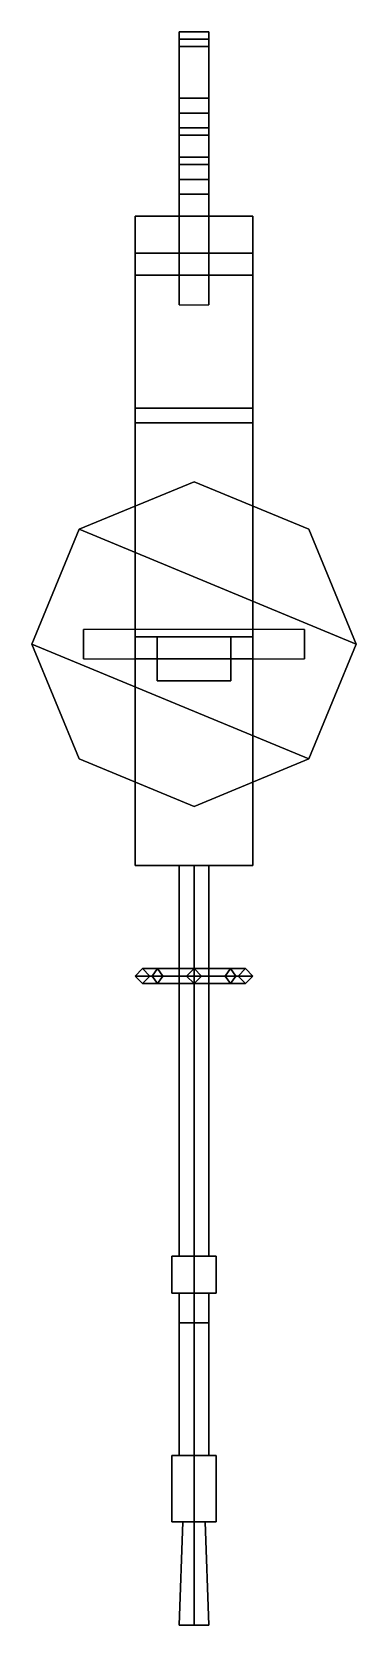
# Model space of a CAD drawing. Extents: x -0.11 to 0.11, y -0.65 to 0.43.
import ezdxf

# ---------------------------------------------------------------- set-up
doc = ezdxf.new("R2010")
doc.units = 0
doc.layers.add('GUN', color=1, linetype='CONTINUOUS')

msp = doc.modelspace()

# ---------------------------------------------------------------- linework, layer by layer
at = {"layer": 'GUN'}
for points in [[(-0.01, 0.425, -0.035), (-0.01, 0.38, -0.03), (-0.01, 0.38, 0.05), (-0.01, 0.415, 0.065)], [(0.01, 0.415, 0.065), (0.01, 0.425, -0.035), (-0.01, 0.425, -0.035), (-0.01, 0.415, 0.065)], [(0.01, 0.425, -0.035), (0.01, 0.415, -0.04), (-0.01, 0.415, -0.04), (-0.01, 0.425, -0.035)], [(-0.01, 0.415, -0.04), (-0.01, 0.355, -0.04), (-0.01, 0.38, -0.03), (-0.01, 0.425, -0.035)], [(0.01, 0.38, 0.05), (0.01, 0.38, -0.03), (0.01, 0.425, -0.035), (0.01, 0.415, 0.065)], [(0.01, 0.38, -0.03), (0.01, 0.355, -0.04), (0.01, 0.415, -0.04), (0.01, 0.425, -0.035)], [(-0.01, 0.42, 0.09), (-0.01, 0.275, 0.04), (-0.01, 0.26, 0.07), (-0.01, 0.38, 0.105)], [(0.01, 0.38, 0.105), (0.01, 0.42, 0.09), (-0.01, 0.42, 0.09), (-0.01, 0.38, 0.105)], [(-0.01, 0.42, 0.08), (-0.01, 0.36, 0.06), (-0.01, 0.275, 0.04), (-0.01, 0.42, 0.09)], [(0.01, 0.42, 0.09), (0.01, 0.42, 0.08), (-0.01, 0.42, 0.08), (-0.01, 0.42, 0.09)], [(-0.01, 0.415, 0.065), (-0.01, 0.37, 0.06), (-0.01, 0.36, 0.06), (-0.01, 0.42, 0.08)], [(0.01, 0.42, 0.08), (0.01, 0.415, 0.065), (-0.01, 0.415, 0.065), (-0.01, 0.42, 0.08)], [(0.01, 0.415, 0.065), (0.01, 0.415, 0.065), (-0.01, 0.415, 0.065)], [(-0.01, 0.415, 0.065), (-0.01, 0.38, 0.05), (-0.01, 0.37, 0.06), (-0.01, 0.415, 0.065)], [(0.01, 0.415, -0.04), (0.01, 0.355, -0.04), (-0.01, 0.355, -0.04), (-0.01, 0.415, -0.04)], [(0.01, 0.26, 0.07), (0.01, 0.275, 0.04), (0.01, 0.42, 0.09), (0.01, 0.38, 0.105)], [(0.01, 0.275, 0.04), (0.01, 0.36, 0.06), (0.01, 0.42, 0.08), (0.01, 0.42, 0.09)], [(0.01, 0.36, 0.06), (0.01, 0.37, 0.06), (0.01, 0.415, 0.065), (0.01, 0.42, 0.08)], [(0.01, 0.37, 0.06), (0.01, 0.38, 0.05), (0.01, 0.415, 0.065)], [(0.01, 0.315, 0.105), (0.01, 0.38, 0.105), (-0.01, 0.38, 0.105), (-0.01, 0.315, 0.105)], [(-0.01, 0.38, 0.105), (-0.01, 0.26, 0.07), (-0.01, 0.24, 0.07), (-0.01, 0.315, 0.105)], [(-0.01, 0.37, 0.06), (-0.01, 0.38, 0.05), (0.01, 0.38, 0.05), (0.01, 0.37, 0.06)], [(-0.01, 0.38, 0.05), (-0.01, 0.38, -0.03), (0.01, 0.38, -0.03), (0.01, 0.38, 0.05)], [(-0.01, 0.355, -0.04), (-0.01, 0.34, -0.035), (-0.01, 0.355, -0.03), (-0.01, 0.38, -0.03)], [(-0.01, 0.38, -0.03), (-0.01, 0.355, -0.03), (0.01, 0.355, -0.03), (0.01, 0.38, -0.03)], [(0.01, 0.24, 0.07), (0.01, 0.26, 0.07), (0.01, 0.38, 0.105), (0.01, 0.315, 0.105)], [(0.01, 0.355, -0.03), (0.01, 0.34, -0.035), (0.01, 0.355, -0.04), (0.01, 0.38, -0.03)], [(-0.01, 0.36, 0.06), (-0.01, 0.37, 0.06), (0.01, 0.37, 0.06), (0.01, 0.36, 0.06)], [(-0.01, 0.275, 0.04), (-0.01, 0.36, 0.06), (0.01, 0.36, 0.06), (0.01, 0.275, 0.04)], [(-0.01, 0.335, 0.045), (-0.01, 0.3, 0.03), (-0.01, 0.275, 0.04), (-0.01, 0.36, 0.06)], [(0.01, 0.36, 0.06), (0.01, 0.335, 0.045), (-0.01, 0.335, 0.045), (-0.01, 0.36, 0.06)], [(-0.01, 0.36, 0.06), (-0.01, 0.275, 0.04), (0.01, 0.275, 0.04), (0.01, 0.36, 0.06)], [(0.01, 0.275, 0.04), (0.01, 0.3, 0.03), (0.01, 0.335, 0.045), (0.01, 0.36, 0.06)], [(0.01, 0.355, -0.04), (0.01, 0.34, -0.035), (-0.01, 0.34, -0.035), (-0.01, 0.355, -0.04)], [(-0.01, 0.355, -0.03), (-0.01, 0.34, -0.02), (0.01, 0.34, -0.02), (0.01, 0.355, -0.03)], [(-0.01, 0.34, -0.035), (-0.01, 0.325, -0.02), (-0.01, 0.34, -0.02), (-0.01, 0.355, -0.03)], [(0.01, 0.34, -0.02), (0.01, 0.325, -0.02), (0.01, 0.34, -0.035), (0.01, 0.355, -0.03)], [(0.01, 0.34, -0.035), (0.01, 0.325, -0.02), (-0.01, 0.325, -0.02), (-0.01, 0.34, -0.035)], [(-0.01, 0.325, -0.02), (-0.01, 0.315, -0.01), (-0.01, 0.335, -0.01), (-0.01, 0.34, -0.02)], [(-0.01, 0.34, -0.02), (-0.01, 0.335, -0.01), (0.01, 0.335, -0.01), (0.01, 0.34, -0.02)], [(0.01, 0.335, -0.01), (0.01, 0.3, -0.01), (-0.01, 0.3, -0.01), (-0.01, 0.335, -0.01)], [(-0.01, 0.3, -0.01), (-0.01, 0.3, -0.01), (-0.01, 0.335, 0.045), (-0.01, 0.335, -0.01)], [(-0.01, 0.335, -0.01), (-0.01, 0.335, 0.045), (0.01, 0.335, 0.045), (0.01, 0.335, -0.01)], [(-0.01, 0.3, 0.03), (-0.01, 0.3, 0.03), (-0.01, 0.335, 0.045), (-0.01, 0.3, -0.01)], [(0.01, 0.335, -0.01), (0.01, 0.315, -0.01), (0.01, 0.325, -0.02), (0.01, 0.34, -0.02)], [(0.01, 0.335, 0.045), (0.01, 0.3, -0.01), (0.01, 0.3, -0.01), (0.01, 0.335, -0.01)], [(0.01, 0.335, 0.045), (0.01, 0.3, 0.03), (0.01, 0.3, 0.03), (0.01, 0.3, -0.01)], [(0.01, 0.325, -0.02), (0.01, 0.315, -0.01), (-0.01, 0.315, -0.01), (-0.01, 0.325, -0.02)], [(-0.01, 0.315, 0.105), (-0.01, 0.24, 0.07), (0.01, 0.24, 0.07), (0.01, 0.315, 0.105)], [(-0.04, 0.3, -0.01), (-0.04, 0.015, -0.01), (-0.04, 0.17, 0.07), (-0.04, 0.275, 0.04)], [(0.04, 0.3, -0.01), (0.04, 0.015, -0.01), (-0.04, 0.015, -0.01), (-0.04, 0.3, -0.01)], [(-0.04, 0.3, 0.03), (-0.04, 0.275, 0.04), (0.04, 0.275, 0.04), (0.04, 0.3, 0.03)], [(-0.04, 0.3, -0.01), (-0.04, 0.3, -0.01), (-0.04, 0.275, 0.04), (-0.04, 0.3, 0.03)], [(0.04, 0.3, 0.03), (0.04, 0.3, -0.01), (-0.04, 0.3, -0.01), (-0.04, 0.3, 0.03)], [(0.04, 0.17, 0.07), (0.04, 0.015, -0.01), (0.04, 0.3, -0.01), (0.04, 0.275, 0.04)], [(0.04, 0.275, 0.04), (0.04, 0.3, -0.01), (0.04, 0.3, -0.01), (0.04, 0.3, 0.03)], [(-0.04, 0.275, 0.04), (-0.04, 0.17, 0.07), (-0.04, 0.26, 0.07)], [(0.04, 0.26, 0.07), (0.04, 0.275, 0.04), (-0.04, 0.275, 0.04), (-0.04, 0.26, 0.07)], [(0.04, 0.26, 0.07), (0.04, 0.17, 0.07), (0.04, 0.275, 0.04), (0.04, 0.26, 0.07)], [(-0.04, 0.26, 0.07), (-0.04, 0.17, 0.07), (0.04, 0.17, 0.07), (0.04, 0.26, 0.07)], [(-0.04, 0.17, 0.07), (-0.04, 0.16, 0.075), (0.04, 0.16, 0.075), (0.04, 0.17, 0.07)], [(-0.04, 0.015, -0.01), (-0.04, 0.015, 0.015), (-0.04, 0.16, 0.075), (-0.04, 0.17, 0.07)], [(0.04, 0.16, 0.075), (0.04, 0.015, 0.015), (0.04, 0.015, -0.01), (0.04, 0.17, 0.07)], [(-0.04, 0.16, 0.075), (-0.04, 0, 0.075), (0.04, 0, 0.075), (0.04, 0.16, 0.075)], [(-0.04, 0.015, 0.015), (-0.04, 0, 0.065), (-0.04, 0, 0.075), (-0.04, 0.16, 0.075)], [(0.04, 0, 0.075), (0.04, 0, 0.065), (0.04, 0.015, 0.015), (0.04, 0.16, 0.075)], [(0, 0.12, 0.075), (-0.0778, 0.0878, 0.075), (-0.0778, 0.0878, 0.115), (0, 0.12, 0.115)], [(-0.0778, 0.0878, 0.115), (0.11, 0.01, 0.115), (0.0778, 0.0878, 0.115), (0, 0.12, 0.115)], [(0.0778, 0.0878, 0.075), (0, 0.12, 0.075), (0, 0.12, 0.115), (0.0778, 0.0878, 0.115)], [(-0.0778, 0.0878, 0.075), (-0.11, 0.01, 0.075), (-0.11, 0.01, 0.115), (-0.0778, 0.0878, 0.115)], [(-0.11, 0.01, 0.115), (0.0778, -0.0678, 0.115), (0.11, 0.01, 0.115), (-0.0778, 0.0878, 0.115)], [(0.11, 0.01, 0.075), (0.0778, 0.0878, 0.075), (0.0778, 0.0878, 0.115), (0.11, 0.01, 0.115)], [(-0.075, 0.02, 0.115), (-0.075, 0, 0.115), (-0.075, 0, 0.15), (-0.075, 0.02, 0.15)], [(0.075, 0, 0.15), (0.075, 0.02, 0.15), (-0.075, 0.02, 0.15), (-0.075, 0, 0.15)], [(-0.04, 0.015, 0.015), (-0.04, -0.14, 0.015), (-0.04, -0.14, 0.065), (-0.04, 0, 0.065)], [(0.04, 0.015, 0.015), (0.04, -0.14, 0.015), (-0.04, -0.14, 0.015), (-0.04, 0.015, 0.015)], [(0.04, 0.015, -0.01), (0.04, 0.015, 0.015), (-0.04, 0.015, 0.015), (-0.04, 0.015, -0.01)], [(0.025, 0.015, -0.01), (0.025, -0.015, -0.01), (-0.025, -0.015, -0.01), (-0.025, 0.015, -0.01)], [(-0.025, 0.015, -0.01), (-0.025, -0.015, -0.01), (-0.025, -0.015, 0.015), (-0.025, 0.015, 0.015)], [(0.025, 0.015, 0.015), (0.025, -0.015, 0.015), (0.025, -0.015, -0.01), (0.025, 0.015, -0.01)], [(0.04, -0.14, 0.065), (0.04, -0.14, 0.015), (0.04, 0.015, 0.015), (0.04, 0, 0.065)], [(0.075, 0, 0.115), (0.075, 0.02, 0.115), (0.075, 0.02, 0.15), (0.075, 0, 0.15)], [(-0.11, 0.01, 0.075), (-0.0778, -0.0678, 0.075), (-0.0778, -0.0678, 0.115), (-0.11, 0.01, 0.115)], [(-0.0778, -0.0678, 0.115), (0, -0.1, 0.115), (0.0778, -0.0678, 0.115), (-0.11, 0.01, 0.115)], [(-0.04, 0, 0.065), (-0.04, -0.14, 0.065), (0.04, -0.14, 0.065), (0.04, 0, 0.065)], [(-0.04, 0, 0.075), (-0.04, 0, 0.065), (0.04, 0, 0.065), (0.04, 0, 0.075)], [(0.0778, -0.0678, 0.075), (0.11, 0.01, 0.075), (0.11, 0.01, 0.115), (0.0778, -0.0678, 0.115)], [(0.025, -0.015, -0.01), (0.025, -0.015, 0.015), (-0.025, -0.015, 0.015), (-0.025, -0.015, -0.01)], [(-0.0778, -0.0678, 0.075), (0, -0.1, 0.075), (0, -0.1, 0.115), (-0.0778, -0.0678, 0.115)], [(0, -0.1, 0.075), (0.0778, -0.0678, 0.075), (0.0778, -0.0678, 0.115), (0, -0.1, 0.115)], [(-0.04, -0.14, 0.065), (-0.04, -0.14, 0.015), (0.04, -0.14, 0.015), (0.04, -0.14, 0.065)], [(0, -0.14, 0.065), (-0.01, -0.14, 0.055), (-0.01, -0.405, 0.055), (0, -0.405, 0.065)], [(-0.01, -0.14, 0.055), (0, -0.14, 0.045), (0, -0.405, 0.045), (-0.01, -0.405, 0.055)], [(0, -0.14, 0.035), (-0.01, -0.14, 0.025), (-0.01, -0.405, 0.025), (0, -0.405, 0.035)], [(-0.01, -0.14, 0.025), (0, -0.14, 0.015), (0, -0.405, 0.015), (-0.01, -0.405, 0.025)], [(0.01, -0.14, 0.055), (0, -0.14, 0.065), (0, -0.405, 0.065), (0.01, -0.405, 0.055)], [(0, -0.14, 0.045), (0.01, -0.14, 0.055), (0.01, -0.405, 0.055), (0, -0.405, 0.045)], [(0.01, -0.14, 0.025), (0, -0.14, 0.035), (0, -0.405, 0.035), (0.01, -0.405, 0.025)], [(0, -0.14, 0.015), (0.01, -0.14, 0.025), (0.01, -0.405, 0.025), (0, -0.405, 0.015)], [(-0.035, -0.21, 0.205), (-0.04, -0.215, 0.205), (-0.0283, -0.215, 0.2333), (-0.0247, -0.21, 0.2297)], [(-0.0247, -0.21, 0.1803), (-0.0283, -0.215, 0.1767), (-0.04, -0.215, 0.205), (-0.035, -0.21, 0.205)], [(-0.04, -0.215, 0.205), (-0.035, -0.22, 0.205), (-0.0247, -0.22, 0.2297), (-0.0283, -0.215, 0.2333)], [(-0.0283, -0.215, 0.1767), (-0.0247, -0.22, 0.1803), (-0.035, -0.22, 0.205), (-0.04, -0.215, 0.205)], [(-0.03, -0.215, 0.205), (-0.035, -0.21, 0.205), (-0.0247, -0.21, 0.2297), (-0.0212, -0.215, 0.2262)], [(-0.0212, -0.215, 0.1838), (-0.0247, -0.21, 0.1803), (-0.035, -0.21, 0.205), (-0.03, -0.215, 0.205)], [(-0.035, -0.22, 0.205), (-0.03, -0.215, 0.205), (-0.0212, -0.215, 0.2262), (-0.0247, -0.22, 0.2297)], [(-0.0247, -0.22, 0.1803), (-0.0212, -0.215, 0.1838), (-0.03, -0.215, 0.205), (-0.035, -0.22, 0.205)], [(-0.0247, -0.21, 0.2297), (-0.0283, -0.215, 0.2333), (0, -0.215, 0.245), (0, -0.21, 0.24)], [(0, -0.21, 0.17), (0, -0.215, 0.165), (-0.0283, -0.215, 0.1767), (-0.0247, -0.21, 0.1803)], [(-0.0283, -0.215, 0.2333), (-0.0247, -0.22, 0.2297), (0, -0.22, 0.24), (0, -0.215, 0.245)], [(0, -0.215, 0.165), (0, -0.22, 0.17), (-0.0247, -0.22, 0.1803), (-0.0283, -0.215, 0.1767)], [(-0.0212, -0.215, 0.2262), (-0.0247, -0.21, 0.2297), (0, -0.21, 0.24), (0, -0.215, 0.235)], [(0, -0.215, 0.175), (0, -0.21, 0.17), (-0.0247, -0.21, 0.1803), (-0.0212, -0.215, 0.1838)], [(-0.0247, -0.22, 0.2297), (-0.0212, -0.215, 0.2262), (0, -0.215, 0.235), (0, -0.22, 0.24)], [(0, -0.22, 0.17), (0, -0.215, 0.175), (-0.0212, -0.215, 0.1838), (-0.0247, -0.22, 0.1803)], [(0, -0.21, 0.065), (-0.005, -0.215, 0.06), (-0.005, -0.215, 0.205), (0, -0.21, 0.205)], [(-0.005, -0.215, 0.205), (0, -0.22, 0.205), (0.005, -0.215, 0.205), (0, -0.21, 0.205)], [(-0.005, -0.215, 0.06), (0, -0.22, 0.065), (0, -0.22, 0.205), (-0.005, -0.215, 0.205)], [(0.005, -0.215, 0.06), (0, -0.21, 0.065), (0, -0.21, 0.205), (0.005, -0.215, 0.205)], [(0, -0.21, 0.24), (0, -0.215, 0.245), (0.0283, -0.215, 0.2333), (0.0247, -0.21, 0.2297)], [(0, -0.215, 0.235), (0, -0.21, 0.24), (0.0247, -0.21, 0.2297), (0.0212, -0.215, 0.2262)], [(0.0247, -0.21, 0.1803), (0.0283, -0.215, 0.1767), (0, -0.215, 0.165), (0, -0.21, 0.17)], [(0.0212, -0.215, 0.1838), (0.0247, -0.21, 0.1803), (0, -0.21, 0.17), (0, -0.215, 0.175)], [(0, -0.22, 0.065), (0.005, -0.215, 0.06), (0.005, -0.215, 0.205), (0, -0.22, 0.205)], [(0, -0.215, 0.245), (0, -0.22, 0.24), (0.0247, -0.22, 0.2297), (0.0283, -0.215, 0.2333)], [(0, -0.22, 0.24), (0, -0.215, 0.235), (0.0212, -0.215, 0.2262), (0.0247, -0.22, 0.2297)], [(0.0283, -0.215, 0.1767), (0.0247, -0.22, 0.1803), (0, -0.22, 0.17), (0, -0.215, 0.165)], [(0.0247, -0.22, 0.1803), (0.0212, -0.215, 0.1838), (0, -0.215, 0.175), (0, -0.22, 0.17)], [(0.0212, -0.215, 0.2262), (0.0247, -0.21, 0.2297), (0.035, -0.21, 0.205), (0.03, -0.215, 0.205)], [(0.03, -0.215, 0.205), (0.035, -0.21, 0.205), (0.0247, -0.21, 0.1803), (0.0212, -0.215, 0.1838)], [(0.0247, -0.22, 0.2297), (0.0212, -0.215, 0.2262), (0.03, -0.215, 0.205), (0.035, -0.22, 0.205)], [(0.035, -0.22, 0.205), (0.03, -0.215, 0.205), (0.0212, -0.215, 0.1838), (0.0247, -0.22, 0.1803)], [(0.0247, -0.21, 0.2297), (0.0283, -0.215, 0.2333), (0.04, -0.215, 0.205), (0.035, -0.21, 0.205)], [(0.035, -0.21, 0.205), (0.04, -0.215, 0.205), (0.0283, -0.215, 0.1767), (0.0247, -0.21, 0.1803)], [(0.0283, -0.215, 0.2333), (0.0247, -0.22, 0.2297), (0.035, -0.22, 0.205), (0.04, -0.215, 0.205)], [(0.04, -0.215, 0.205), (0.035, -0.22, 0.205), (0.0247, -0.22, 0.1803), (0.0283, -0.215, 0.1767)], [(0, -0.405, 0.07), (-0.015, -0.405, 0.055), (-0.015, -0.43, 0.055), (0, -0.43, 0.07)], [(-0.015, -0.405, 0.025), (0, -0.405, 0.01), (0, -0.43, 0.01), (-0.015, -0.43, 0.025)], [(-0.015, -0.405, 0.055), (-0.015, -0.405, 0.025), (-0.015, -0.43, 0.025), (-0.015, -0.43, 0.055)], [(0, -0.405, 0.07), (0, -0.405, 0.01), (-0.015, -0.405, 0.025), (-0.015, -0.405, 0.055)], [(0.015, -0.405, 0.055), (0, -0.405, 0.07), (0, -0.43, 0.07), (0.015, -0.43, 0.055)], [(0, -0.405, 0.01), (0.015, -0.405, 0.025), (0.015, -0.43, 0.025), (0, -0.43, 0.01)], [(0.015, -0.405, 0.055), (0.015, -0.405, 0.025), (0, -0.405, 0.01), (0, -0.405, 0.07)], [(0.015, -0.405, 0.025), (0.015, -0.405, 0.055), (0.015, -0.43, 0.055), (0.015, -0.43, 0.025)], [(-0.015, -0.43, 0.055), (-0.015, -0.43, 0.025), (0, -0.43, 0.01), (0, -0.43, 0.07)], [(0, -0.43, 0.035), (-0.01, -0.43, 0.025), (-0.01, -0.45, 0.025), (0, -0.45, 0.035)], [(-0.01, -0.43, 0.025), (0, -0.43, 0.015), (0, -0.45, 0.015), (-0.01, -0.45, 0.025)], [(0, -0.43, 0.065), (-0.01, -0.43, 0.055), (-0.01, -0.54, 0.055), (0, -0.54, 0.065)], [(-0.01, -0.43, 0.055), (0, -0.43, 0.045), (0, -0.54, 0.045), (-0.01, -0.54, 0.055)], [(0.01, -0.43, 0.025), (0, -0.43, 0.035), (0, -0.45, 0.035), (0.01, -0.45, 0.025)], [(0, -0.43, 0.015), (0.01, -0.43, 0.025), (0.01, -0.45, 0.025), (0, -0.45, 0.015)], [(0.01, -0.43, 0.055), (0, -0.43, 0.065), (0, -0.54, 0.065), (0.01, -0.54, 0.055)], [(0, -0.43, 0.045), (0.01, -0.43, 0.055), (0.01, -0.54, 0.055), (0, -0.54, 0.045)], [(0, -0.43, 0.07), (0, -0.43, 0.01), (0.015, -0.43, 0.025), (0.015, -0.43, 0.055)], [(0, -0.45, 0.015), (0.01, -0.45, 0.025), (0, -0.45, 0.035), (-0.01, -0.45, 0.025)], [(0, -0.54, 0.07), (-0.015, -0.54, 0.055), (-0.015, -0.585, 0.055), (0, -0.585, 0.07)], [(-0.015, -0.54, 0.055), (0, -0.54, 0.04), (0, -0.585, 0.04), (-0.015, -0.585, 0.055)], [(0, -0.54, 0.065), (-0.01, -0.54, 0.055), (-0.015, -0.54, 0.055), (0, -0.54, 0.07)], [(-0.01, -0.54, 0.055), (0, -0.54, 0.045), (0, -0.54, 0.04), (-0.015, -0.54, 0.055)], [(0.015, -0.54, 0.055), (0, -0.54, 0.07), (0, -0.585, 0.07), (0.015, -0.585, 0.055)], [(0, -0.54, 0.04), (0.015, -0.54, 0.055), (0.015, -0.585, 0.055), (0, -0.585, 0.04)], [(0, -0.54, 0.045), (0.01, -0.54, 0.055), (0.015, -0.54, 0.055), (0, -0.54, 0.04)], [(0.01, -0.54, 0.055), (0, -0.54, 0.065), (0, -0.54, 0.07), (0.015, -0.54, 0.055)], [(0, -0.585, 0.07), (-0.015, -0.585, 0.055), (-0.0075, -0.585, 0.055), (0, -0.585, 0.0625)], [(-0.015, -0.585, 0.055), (0, -0.585, 0.04), (0, -0.585, 0.0475), (-0.0075, -0.585, 0.055)], [(0, -0.655, 0.045), (-0.01, -0.655, 0.055), (-0.0075, -0.585, 0.055), (0, -0.585, 0.0475)], [(-0.01, -0.655, 0.055), (0, -0.655, 0.065), (0, -0.585, 0.0625), (-0.0075, -0.585, 0.055)], [(0.01, -0.655, 0.055), (0, -0.655, 0.045), (0, -0.585, 0.0475), (0.0075, -0.585, 0.055)], [(0, -0.655, 0.065), (0.01, -0.655, 0.055), (0.0075, -0.585, 0.055), (0, -0.585, 0.0625)], [(0, -0.585, 0.04), (0.015, -0.585, 0.055), (0.0075, -0.585, 0.055), (0, -0.585, 0.0475)], [(0.015, -0.585, 0.055), (0, -0.585, 0.07), (0, -0.585, 0.0625), (0.0075, -0.585, 0.055)], [(0, -0.655, 0.045), (0.01, -0.655, 0.055), (0, -0.655, 0.065), (-0.01, -0.655, 0.055)]]:
    msp.add_3dface(points, dxfattribs=at)

doc.saveas('drawing.dxf')
